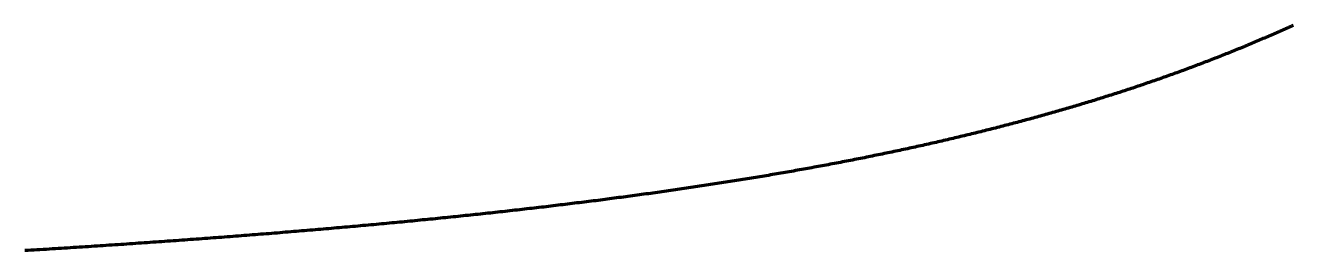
# Model space of a CAD drawing. Header units: millimetres. Extents: x 88 to 97873, y 32 to 55088.
# Drawn here: x 46668.6 to 46900.2, y 3829.2 to 3870.4 of the extents above; entities that cross this region are included whole.
import ezdxf

# ---------------------------------------------------------------- set-up
doc = ezdxf.new("R2010")
doc.units = ezdxf.units.MM
doc.header["$LTSCALE"] = 0.3

msp = doc.modelspace()

# ---------------------------------------------------------------- linework, layer by layer
at = {"color": 7, "lineweight": 211}
msp.add_lwpolyline([(46900.49, 3870.35), (46900.22, 3870.23), (46899.94, 3870.11), (46899.67, 3869.98), (46899.4, 3869.86), (46899.12, 3869.74), (46898.85, 3869.61), (46898.57, 3869.49), (46898.3, 3869.37), (46898.02, 3869.24), (46897.75, 3869.12), (46897.47, 3869), (46897.2, 3868.88), (46896.92, 3868.76), (46896.65, 3868.64), (46896.37, 3868.52), (46896.09, 3868.4), (46895.81, 3868.28), (46895.54, 3868.16), (46895.26, 3868.04), (46894.98, 3867.92), (46894.7, 3867.8), (46894.42, 3867.68), (46894.15, 3867.56), (46893.87, 3867.44), (46893.59, 3867.32), (46893.31, 3867.2), (46893.03, 3867.09), (46892.75, 3866.97), (46892.47, 3866.85), (46892.19, 3866.73), (46891.9, 3866.62), (46891.62, 3866.5), (46891.34, 3866.38), (46891.06, 3866.27), (46890.78, 3866.15), (46890.49, 3866.04), (46890.21, 3865.92), (46889.93, 3865.81), (46889.64, 3865.69), (46889.36, 3865.58), (46889.08, 3865.46), (46888.79, 3865.35), (46888.51, 3865.23), (46888.22, 3865.12), (46887.94, 3865.01), (46887.65, 3864.89), (46887.37, 3864.78), (46887.08, 3864.67), (46886.79, 3864.55), (46886.51, 3864.44), (46886.22, 3864.33), (46885.93, 3864.22), (46885.64, 3864.11), (46885.36, 3863.99), (46885.07, 3863.88), (46884.78, 3863.77), (46884.49, 3863.66), (46884.2, 3863.55), (46883.91, 3863.44), (46883.62, 3863.33), (46883.33, 3863.22), (46883.04, 3863.11), (46882.75, 3863), (46882.46, 3862.89), (46882.17, 3862.78), (46881.88, 3862.67), (46881.59, 3862.56), (46881.29, 3862.46), (46881, 3862.35), (46880.71, 3862.24), (46880.42, 3862.13), (46880.12, 3862.03), (46879.83, 3861.92), (46879.53, 3861.81), (46879.24, 3861.7), (46878.94, 3861.6), (46878.65, 3861.49), (46878.35, 3861.39), (46878.06, 3861.28), (46877.76, 3861.17), (46877.47, 3861.07), (46877.17, 3860.96), (46876.87, 3860.86), (46876.57, 3860.75), (46876.28, 3860.65), (46875.98, 3860.54), (46875.68, 3860.44), (46875.38, 3860.34), (46875.08, 3860.23), (46874.78, 3860.13), (46874.48, 3860.03), (46874.18, 3859.92), (46873.88, 3859.82), (46873.58, 3859.72), (46873.28, 3859.62), (46872.98, 3859.51), (46872.68, 3859.41), (46872.38, 3859.31), (46872.07, 3859.21), (46871.77, 3859.11), (46871.47, 3859.01), (46871.16, 3858.9), (46870.86, 3858.8), (46870.56, 3858.7), (46870.25, 3858.6), (46869.95, 3858.5), (46869.64, 3858.4), (46869.34, 3858.3), (46869.03, 3858.21), (46868.72, 3858.11), (46868.42, 3858.01), (46868.11, 3857.91), (46867.8, 3857.81), (46867.5, 3857.71), (46867.19, 3857.61), (46866.88, 3857.52), (46866.57, 3857.42), (46866.26, 3857.32), (46865.95, 3857.22), (46865.64, 3857.13), (46865.33, 3857.03), (46865.02, 3856.93), (46864.71, 3856.84), (46864.4, 3856.74), (46864.09, 3856.64), (46863.78, 3856.55), (46863.47, 3856.45), (46863.15, 3856.36), (46862.84, 3856.26), (46862.53, 3856.17), (46862.21, 3856.07), (46861.9, 3855.98), (46861.59, 3855.88), (46861.27, 3855.79), (46860.96, 3855.7), (46860.64, 3855.6), (46860.32, 3855.51), (46860.01, 3855.41), (46859.69, 3855.32), (46859.37, 3855.23), (46859.06, 3855.14), (46858.74, 3855.04), (46858.42, 3854.95), (46858.1, 3854.86), (46857.78, 3854.77), (46857.47, 3854.68), (46857.15, 3854.58), (46856.83, 3854.49), (46856.51, 3854.4), (46856.19, 3854.31), (46855.86, 3854.22), (46855.54, 3854.13), (46855.22, 3854.04), (46854.9, 3853.95), (46854.58, 3853.86), (46854.25, 3853.77), (46853.93, 3853.68), (46853.61, 3853.59), (46853.28, 3853.5), (46852.96, 3853.41), (46852.63, 3853.32), (46852.31, 3853.23), (46851.98, 3853.15), (46851.66, 3853.06), (46851.33, 3852.97), (46851, 3852.88), (46850.68, 3852.8), (46850.35, 3852.71), (46850.02, 3852.62), (46849.69, 3852.53), (46849.36, 3852.45), (46849.03, 3852.36), (46848.7, 3852.27), (46848.37, 3852.19), (46848.04, 3852.1), (46847.71, 3852.02), (46847.38, 3851.93), (46847.05, 3851.84), (46846.72, 3851.76), (46846.39, 3851.67), (46846.05, 3851.59), (46845.72, 3851.5), (46845.39, 3851.42), (46845.05, 3851.34), (46844.72, 3851.25), (46844.38, 3851.17), (46844.05, 3851.08), (46843.71, 3851), (46843.38, 3850.92), (46843.04, 3850.83), (46842.7, 3850.75), (46842.37, 3850.67), (46842.03, 3850.59), (46841.69, 3850.5), (46841.35, 3850.42), (46841.01, 3850.34), (46840.67, 3850.26), (46840.33, 3850.18), (46839.99, 3850.09), (46839.65, 3850.01), (46839.31, 3849.93), (46838.97, 3849.85), (46838.63, 3849.77), (46838.29, 3849.69), (46837.94, 3849.61), (46837.6, 3849.53), (46837.26, 3849.45), (46836.91, 3849.37), (46836.57, 3849.29), (46836.22, 3849.21), (46835.88, 3849.13), (46835.53, 3849.05), (46835.19, 3848.97), (46834.84, 3848.89), (46834.49, 3848.81), (46834.15, 3848.74), (46833.8, 3848.66), (46833.45, 3848.58), (46833.1, 3848.5), (46832.75, 3848.42), (46832.4, 3848.35), (46832.05, 3848.27), (46831.7, 3848.19), (46831.35, 3848.11), (46831, 3848.04), (46830.65, 3847.96), (46830.3, 3847.88), (46829.94, 3847.81), (46829.59, 3847.73), (46829.24, 3847.66), (46828.88, 3847.58), (46828.53, 3847.5), (46828.17, 3847.43), (46827.82, 3847.35), (46827.46, 3847.28), (46827.11, 3847.2), (46826.75, 3847.13), (46826.39, 3847.05), (46826.04, 3846.98), (46825.68, 3846.91), (46825.32, 3846.83), (46824.96, 3846.76), (46824.6, 3846.68), (46824.24, 3846.61), (46823.88, 3846.54), (46823.52, 3846.46), (46823.16, 3846.39), (46822.8, 3846.32), (46822.44, 3846.24), (46822.08, 3846.17), (46821.71, 3846.1), (46821.35, 3846.03), (46820.99, 3845.96), (46820.62, 3845.88), (46820.26, 3845.81), (46819.89, 3845.74), (46819.53, 3845.67), (46819.16, 3845.6), (46818.79, 3845.53), (46818.43, 3845.46), (46818.06, 3845.38), (46817.69, 3845.31), (46817.32, 3845.24), (46816.95, 3845.17), (46816.58, 3845.1), (46816.21, 3845.03), (46815.84, 3844.96), (46815.47, 3844.89), (46815.1, 3844.82), (46814.73, 3844.76), (46814.36, 3844.69), (46813.99, 3844.62), (46813.61, 3844.55), (46813.24, 3844.48), (46812.87, 3844.41), (46812.49, 3844.34), (46812.12, 3844.27), (46811.74, 3844.21), (46811.36, 3844.14), (46810.99, 3844.07), (46810.61, 3844), (46810.23, 3843.94), (46809.86, 3843.87), (46809.48, 3843.8), (46809.1, 3843.73), (46808.72, 3843.67), (46808.34, 3843.6), (46807.96, 3843.54), (46807.58, 3843.47), (46807.2, 3843.4), (46806.82, 3843.34), (46806.43, 3843.27), (46806.05, 3843.21), (46805.67, 3843.14), (46805.28, 3843.07), (46804.9, 3843.01), (46804.51, 3842.94), (46804.13, 3842.88), (46803.74, 3842.81), (46803.36, 3842.75), (46802.97, 3842.69), (46802.58, 3842.62), (46802.2, 3842.56), (46801.81, 3842.49), (46801.42, 3842.43), (46801.03, 3842.37), (46800.64, 3842.3), (46800.25, 3842.24), (46799.86, 3842.18), (46799.47, 3842.11), (46799.08, 3842.05), (46798.68, 3841.99), (46798.29, 3841.92), (46797.9, 3841.86), (46797.5, 3841.8), (46797.11, 3841.74), (46796.72, 3841.67), (46796.32, 3841.61), (46795.93, 3841.55), (46795.53, 3841.49), (46795.13, 3841.43), (46794.73, 3841.37), (46794.34, 3841.31), (46793.94, 3841.24), (46793.54, 3841.18), (46793.14, 3841.12), (46792.74, 3841.06), (46792.34, 3841), (46791.94, 3840.94), (46791.54, 3840.88), (46791.14, 3840.82), (46790.73, 3840.76), (46790.33, 3840.7), (46789.93, 3840.64), (46789.52, 3840.58), (46789.12, 3840.52), (46788.71, 3840.46), (46788.31, 3840.4), (46787.9, 3840.35), (46787.5, 3840.29), (46787.09, 3840.23), (46786.68, 3840.17), (46786.27, 3840.11), (46785.86, 3840.05), (46785.46, 3839.99), (46785.05, 3839.94), (46784.64, 3839.88), (46784.22, 3839.82), (46783.81, 3839.76), (46783.4, 3839.71), (46782.99, 3839.65), (46782.58, 3839.59), (46782.16, 3839.53), (46781.75, 3839.48), (46781.33, 3839.42), (46780.92, 3839.36), (46780.5, 3839.31), (46780.09, 3839.25), (46779.67, 3839.2), (46779.25, 3839.14), (46778.83, 3839.08), (46778.42, 3839.03), (46778, 3838.97), (46777.58, 3838.92), (46777.16, 3838.86), (46776.74, 3838.81), (46776.32, 3838.75), (46775.9, 3838.7), (46775.47, 3838.64), (46775.05, 3838.59), (46774.63, 3838.53), (46774.2, 3838.48), (46773.78, 3838.42), (46773.35, 3838.37), (46772.93, 3838.31), (46772.5, 3838.26), (46772.08, 3838.21), (46771.65, 3838.15), (46771.22, 3838.1), (46770.79, 3838.04), (46770.36, 3837.99), (46769.93, 3837.94), (46769.5, 3837.89), (46769.07, 3837.83), (46768.64, 3837.78), (46768.21, 3837.73), (46767.78, 3837.67), (46767.35, 3837.62), (46766.91, 3837.57), (46766.48, 3837.52), (46766.05, 3837.46), (46765.61, 3837.41), (46765.17, 3837.36), (46764.74, 3837.31), (46764.3, 3837.26), (46763.86, 3837.21), (46763.43, 3837.15), (46762.99, 3837.1), (46762.55, 3837.05), (46762.11, 3837), (46761.67, 3836.95), (46761.23, 3836.9), (46760.79, 3836.85), (46760.35, 3836.8), (46759.9, 3836.75), (46759.46, 3836.7), (46759.02, 3836.65), (46758.57, 3836.6), (46758.13, 3836.55), (46757.68, 3836.5), (46757.24, 3836.45), (46756.79, 3836.4), (46756.34, 3836.35), (46755.9, 3836.3), (46755.45, 3836.25), (46755, 3836.2), (46754.55, 3836.15), (46754.1, 3836.1), (46753.65, 3836.05), (46753.2, 3836), (46752.75, 3835.96), (46752.29, 3835.91), (46751.84, 3835.86), (46751.39, 3835.81), (46750.93, 3835.76), (46750.48, 3835.71), (46750.02, 3835.67), (46749.57, 3835.62), (46749.11, 3835.57), (46748.65, 3835.52), (46748.2, 3835.48), (46747.74, 3835.43), (46747.28, 3835.38), (46746.82, 3835.33), (46746.36, 3835.29), (46745.9, 3835.24), (46745.44, 3835.19), (46744.98, 3835.15), (46744.51, 3835.1), (46744.05, 3835.05), (46743.59, 3835.01), (46743.12, 3834.96), (46742.66, 3834.91), (46742.19, 3834.87), (46741.73, 3834.82), (46741.26, 3834.78), (46740.79, 3834.73), (46740.32, 3834.68), (46739.85, 3834.64), (46739.39, 3834.59), (46738.92, 3834.55), (46738.45, 3834.5), (46737.97, 3834.46), (46737.5, 3834.41), (46737.03, 3834.37), (46736.56, 3834.32), (46736.08, 3834.28), (46735.61, 3834.23), (46735.14, 3834.19), (46734.66, 3834.14), (46734.18, 3834.1), (46733.71, 3834.06), (46733.23, 3834.01), (46732.75, 3833.97), (46732.27, 3833.92), (46731.8, 3833.88), (46731.32, 3833.84), (46730.84, 3833.79), (46730.35, 3833.75), (46729.87, 3833.71), (46729.39, 3833.66), (46728.91, 3833.62), (46728.43, 3833.58), (46727.94, 3833.53), (46727.46, 3833.49), (46726.97, 3833.45), (46726.49, 3833.4), (46726, 3833.36), (46725.51, 3833.32), (46725.02, 3833.28), (46724.54, 3833.23), (46724.05, 3833.19), (46723.56, 3833.15), (46723.07, 3833.11), (46722.57, 3833.06), (46722.08, 3833.02), (46721.59, 3832.98), (46721.1, 3832.94), (46720.6, 3832.9), (46720.11, 3832.86), (46719.62, 3832.81), (46719.12, 3832.77), (46718.62, 3832.73), (46718.13, 3832.69), (46717.63, 3832.65), (46717.13, 3832.61), (46716.63, 3832.57), (46716.13, 3832.53), (46715.63, 3832.49), (46715.13, 3832.45), (46714.63, 3832.4), (46714.13, 3832.36), (46713.63, 3832.32), (46713.12, 3832.28), (46712.62, 3832.24), (46712.11, 3832.2), (46711.61, 3832.16), (46711.1, 3832.12), (46710.6, 3832.08), (46710.09, 3832.04), (46709.58, 3832), (46709.07, 3831.96), (46708.56, 3831.92), (46708.05, 3831.88), (46707.54, 3831.84), (46707.03, 3831.81), (46706.52, 3831.77), (46706.01, 3831.73), (46705.5, 3831.69), (46704.98, 3831.65), (46704.47, 3831.61), (46703.95, 3831.57), (46703.44, 3831.53), (46702.92, 3831.49), (46702.4, 3831.46), (46701.88, 3831.42), (46701.37, 3831.38), (46700.85, 3831.34), (46700.33, 3831.3), (46699.81, 3831.26), (46699.28, 3831.23), (46698.76, 3831.19), (46698.24, 3831.15), (46697.72, 3831.11), (46697.19, 3831.07), (46696.67, 3831.04), (46696.14, 3831), (46695.62, 3830.96), (46695.09, 3830.92), (46694.56, 3830.89), (46694.04, 3830.85), (46693.51, 3830.81), (46692.98, 3830.77), (46692.45, 3830.74), (46691.92, 3830.7), (46691.39, 3830.66), (46690.85, 3830.63), (46690.32, 3830.59), (46689.79, 3830.55), (46689.25, 3830.52), (46688.72, 3830.48), (46688.18, 3830.44), (46687.65, 3830.41), (46687.11, 3830.37), (46686.57, 3830.33), (46686.04, 3830.3), (46685.5, 3830.26), (46684.96, 3830.22), (46684.42, 3830.19), (46683.88, 3830.15), (46683.34, 3830.12), (46682.79, 3830.08), (46682.25, 3830.04), (46681.71, 3830.01), (46681.16, 3829.97), (46680.62, 3829.94), (46680.07, 3829.9), (46679.53, 3829.87), (46678.98, 3829.83), (46678.43, 3829.8), (46677.89, 3829.76), (46677.34, 3829.73), (46676.79, 3829.69), (46676.24, 3829.66), (46675.69, 3829.62), (46675.14, 3829.59), (46674.59, 3829.55), (46674.03, 3829.52), (46673.48, 3829.48), (46672.93, 3829.45), (46672.37, 3829.41), (46671.82, 3829.38), (46671.26, 3829.35), (46670.71, 3829.31), (46670.15, 3829.28), (46669.59, 3829.24), (46669.04, 3829.21), (46668.48, 3829.18)], dxfattribs=at)

doc.saveas('drawing.dxf')
